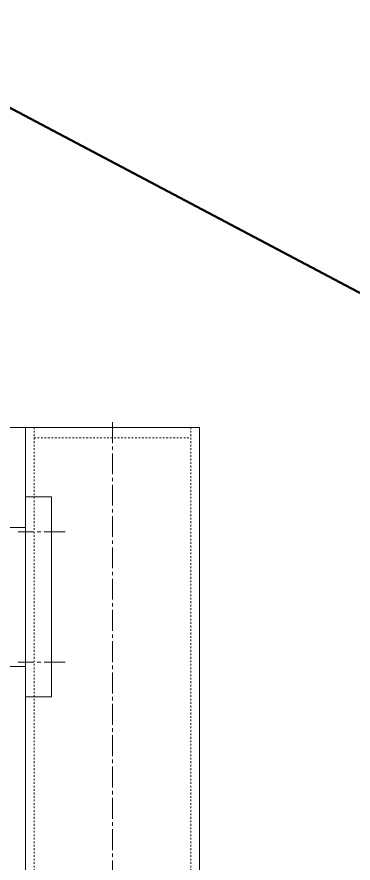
# Model space of a CAD drawing. Header units: millimetres. Extents: x -50460 to 50460, y -35640 to 35640.
# Drawn here: x -34999.6 to -34806.4, y 26431.4 to 26917.9 of the extents above; entities that cross this region are included whole.
import ezdxf

# ---------------------------------------------------------------- set-up
doc = ezdxf.new("R2010")
doc.units = ezdxf.units.MM
doc.linetypes.add('点画线', pattern=[18, 12, -2, 2, -2])
doc.linetypes.add('虚线', pattern=[2, 1, -1])
for name, color, linetype, lineweight in [('EB0', 7, 'Continuous', 15), ('中心线层', 1, '点画线', 18), ('尺寸线层', 4, 'Continuous', 18), ('粗实线层', 7, 'Continuous', 15), ('粗实线层_1', 7, 'Continuous', 15), ('粗实线层AM_0', 7, 'Continuous', 50), ('细实线层', 3, 'Continuous', 18), ('虚线层', 100, '虚线', 18)]:
    doc.layers.add(name, color=color, linetype=linetype, lineweight=lineweight)

# ---------------------------------------------------------------- blocks, each defined once
blk = doc.blocks.new('*X968')
at = {"layer": '粗实线层'}
for p, q in [((-15, 0), (-15, 115)), ((0, 115), (-15, 115)), ((0, 0), (0, 115)), ((0, 0), (-15, 0))]:
    blk.add_line(p, q, dxfattribs=at)
blk = doc.blocks.new('*X969')
at = {"layer": '中心线层'}
for p, q in [((-51, -24.5), (-51, -55.5)), ((-35.5, -40), (-66.5, -40))]:
    blk.add_line(p, q, dxfattribs=at)
at = {"layer": '粗实线层'}
for p, q in [((-50, 0), (-75, -25)), ((0, 0), (-50, 0)), ((0, -80), (0, 0)), ((-75, -25), (-75, -55)), ((-75, -55), (-50, -80)), ((-50, -80), (0, -80))]:
    blk.add_line(p, q, dxfattribs=at)
blk.add_circle((-51, -40), 12.5, dxfattribs=at)
blk = doc.blocks.new('*X967')
at = {"layer": '粗实线层_1'}
for name, p in [('*X968', (0, 0)), ('*X969', (-15, 97.5))]:
    blk.add_blockref(name, p, dxfattribs=at)
blk = doc.blocks.new('*X966')
at = {"layer": '中心线层', "linetype": '点画线', "lineweight": 18}
for p, q in [((22.83, 37.5), (-4.2, 37.5)), ((22.83, -37.5), (-4.2, -37.5))]:
    blk.add_line(p, q, dxfattribs=at)
at = {"layer": '粗实线层_1'}
blk.add_blockref('*X967', (15, -57.5), dxfattribs=at)
blk = doc.blocks.new('*X947')
at = {"layer": 'EB0'}
for p, q in [((-790, 1050), (-675, 1050)), ((-675, 1050), (-675, -200))]:
    blk.add_line(p, q, dxfattribs=at)
at = {"layer": '中心线层', "linetype": '点画线', "lineweight": 18}
blk.add_line((-725, 1053), (-725, -203), dxfattribs=at)
at = {"layer": '虚线层'}
for p, q in [((-680, 1050), (-680, -200)), ((-770, 1044), (-680, 1044))]:
    blk.add_line(p, q, dxfattribs=at)
at = {"layer": 'EB0'}
blk.add_blockref('*X966', (-775, 952.5), dxfattribs=at)
at = {"layer": '粗实线层_1'}
blk.add_line((-775, 1050), (-775, -200), dxfattribs=at)
at = {"layer": '虚线层'}
blk.add_line((-770, 1050), (-770, -200), dxfattribs=at)
blk = doc.blocks.new('*X805')
at = {"layer": '细实线层'}
blk.add_blockref('*X947', (-1515, 4855), dxfattribs=at)

msp = doc.modelspace()

# ---------------------------------------------------------------- linework, layer by layer
at = {"layer": '粗实线层AM_0'}
msp.add_line((-36609.654, 27714.445), (-32947.985, 25779.022), dxfattribs=at)

# ---------------------------------------------------------------- next in the draw order: block references
at = {"layer": '尺寸线层'}
msp.add_blockref('*X805', (-32704.742, 20776.945), dxfattribs=at)

doc.saveas('drawing.dxf')
